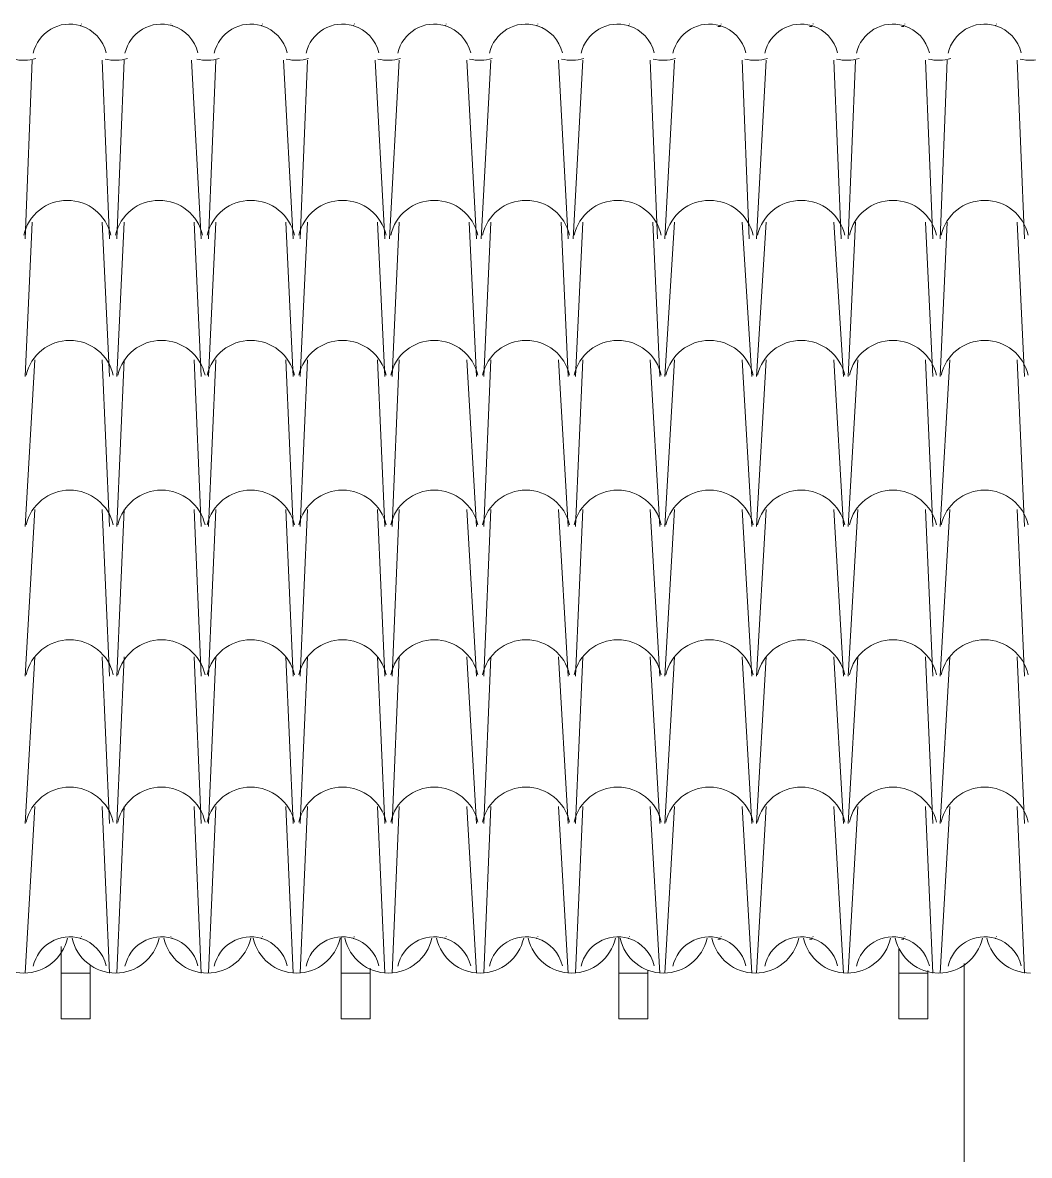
# Model space of a CAD drawing. Header units: millimetres. Extents: x 8329 to 21574, y -433 to 4921.
# Drawn here: x 15555 to 17335, y 2916 to 4918 of the extents above; entities that cross this region are included whole.
import ezdxf

# ---------------------------------------------------------------- set-up
doc = ezdxf.new("R2010")
doc.units = ezdxf.units.MM
doc.layers.add('A-ALV-___-___-EXI', color=250, linetype='Continuous', lineweight=25)
doc.layers.add('A-COB-___-___-EXI', color=250, linetype='Continuous', lineweight=25)

msp = doc.modelspace()

# ---------------------------------------------------------------- linework, layer by layer
at = {"layer": 'A-ALV-___-___-EXI', "color": 28, "lineweight": 15}
msp.add_line((17220.1, 3255.1), (17220.1, 100.9), dxfattribs=at)
at = {"layer": 'A-COB-___-___-EXI', "color": 28, "lineweight": 15}
for p, q in [((16784.7, 4911.1), (16789, 4911.1)), ((16946.9, 4911.1), (16951.2, 4911.1)), ((17109.1, 4911.1), (17113.4, 4911.1)), ((15559.8, 4535.5), (15572.6, 4851.4)), ((15709.1, 4535.5), (15696.3, 4851.4)), ((15721.9, 4535.5), (15734.8, 4851.4)), ((15871.3, 4535.5), (15854.3, 4851.4)), ((15884.1, 4535.5), (15896.9, 4851.4)), ((16033.5, 4535.5), (16016.4, 4851.4)), ((16046.3, 4535.5), (16059.1, 4851.4)), ((16195.7, 4535.5), (16178.6, 4851.4)), ((16204.2, 4535.5), (16221.3, 4851.4)), ((16357.9, 4535.5), (16340.8, 4851.4)), ((16366.4, 4535.5), (16383.5, 4851.4)), ((16520.1, 4535.5), (16503, 4851.4)), ((16528.6, 4535.5), (16545.7, 4851.4)), ((16678, 4535.5), (16665.2, 4851.4)), ((16690.8, 4535.5), (16707.9, 4851.4)), ((16840.2, 4535.5), (16827.4, 4851.4)), ((16853, 4535.5), (16870.1, 4851.4)), ((17002.4, 4535.5), (16989.6, 4851.4)), ((17015.2, 4535.5), (17028, 4851.4)), ((17164.6, 4535.5), (17151.8, 4851.4)), ((15559.8, 4292.2), (15572.6, 4565.4)), ((15709.1, 4292.2), (15696.3, 4565.4)), ((15721.9, 4292.2), (15734.8, 4565.4)), ((15871.3, 4292.2), (15858.5, 4565.4)), ((15884.1, 4292.2), (15896.9, 4565.4)), ((16033.5, 4292.2), (16020.7, 4565.4)), ((16046.3, 4292.2), (16059.1, 4565.4)), ((16195.7, 4292.2), (16182.9, 4565.4)), ((16208.5, 4292.2), (16221.3, 4565.4)), ((16357.9, 4292.2), (16345.1, 4565.4)), ((16370.7, 4292.2), (16383.5, 4565.4)), ((16520.1, 4292.2), (16507.3, 4565.4)), ((16532.9, 4292.2), (16545.7, 4565.4)), ((16682.3, 4292.2), (16669.5, 4565.4)), ((16690.8, 4292.2), (16707.9, 4565.4)), ((16844.5, 4292.2), (16827.4, 4565.4)), ((16853, 4292.2), (16870.1, 4565.4)), ((17006.7, 4292.2), (16989.6, 4565.4)), ((17015.2, 4292.2), (17028, 4565.4)), ((17164.6, 4292.2), (17151.8, 4565.4)), ((17177.4, 4292.2), (17190.2, 4565.4)), ((15559.8, 4027.6), (15576.8, 4322.1)), ((15709.1, 4027.6), (15696.3, 4322.1)), ((15721.9, 4027.6), (15734.8, 4322.1)), ((15871.3, 4027.6), (15858.5, 4322.1)), ((15884.1, 4027.6), (15896.9, 4322.1)), ((16033.5, 4027.6), (16020.7, 4322.1)), ((16046.3, 4027.6), (16059.1, 4322.1)), ((16195.7, 4027.6), (16182.9, 4322.1)), ((16208.5, 4027.6), (16221.3, 4322.1)), ((16357.9, 4027.6), (16340.8, 4322.1)), ((16370.7, 4027.6), (16383.5, 4322.1)), ((16520.1, 4027.6), (16503, 4322.1)), ((16532.9, 4027.6), (16545.7, 4322.1)), ((16682.3, 4027.6), (16665.2, 4322.1)), ((16690.8, 4027.6), (16707.9, 4322.1)), ((16844.5, 4027.6), (16827.4, 4322.1)), ((16853, 4027.6), (16870.1, 4322.1)), ((17006.7, 4027.6), (16989.6, 4322.1)), ((17015.2, 4027.6), (17032.3, 4322.1)), ((17164.6, 4027.6), (17151.8, 4322.1)), ((15559.8, 3763), (15576.8, 4057.5)), ((15709.1, 3763), (15696.3, 4057.5)), ((15721.9, 3763), (15734.8, 4057.5)), ((15871.3, 3763), (15858.5, 4057.5)), ((15884.1, 3763), (15896.9, 4057.5)), ((16033.5, 3763), (16020.7, 4057.5)), ((16046.3, 3763), (16059.1, 4057.5)), ((16195.7, 3763), (16182.9, 4057.5)), ((16208.5, 3763), (16221.3, 4057.5)), ((16357.9, 3763), (16340.8, 4057.5)), ((16370.7, 3763), (16383.5, 4057.5)), ((16520.1, 3763), (16503, 4057.5)), ((16532.9, 3763), (16545.7, 4057.5)), ((16682.3, 3763), (16665.2, 4057.5)), ((16690.8, 3763), (16707.9, 4057.5)), ((16844.5, 3763), (16827.4, 4057.5)), ((16853, 3763), (16870.1, 4057.5)), ((17006.7, 3763), (16989.6, 4057.5)), ((17015.2, 3763), (17032.3, 4057.5)), ((17164.6, 3763), (17151.8, 4057.5)), ((17177.4, 3763), (17194.5, 4057.5)), ((15559.8, 3502.6), (15576.8, 3797.1)), ((15709.1, 3502.6), (15696.3, 3797.1)), ((15721.9, 3502.6), (15734.8, 3797.1)), ((15871.3, 3502.6), (15858.5, 3797.1)), ((15884.1, 3502.6), (15896.9, 3797.1)), ((16033.5, 3502.6), (16020.7, 3797.1)), ((16046.3, 3502.6), (16059.1, 3797.1)), ((16195.7, 3502.6), (16182.9, 3797.1)), ((16208.5, 3502.6), (16221.3, 3797.1)), ((16357.9, 3502.6), (16340.8, 3797.1)), ((16370.7, 3502.6), (16383.5, 3797.1)), ((16520.1, 3502.6), (16503, 3797.1)), ((16532.9, 3502.6), (16545.7, 3797.1)), ((16682.3, 3502.6), (16665.2, 3797.1)), ((16690.8, 3502.6), (16707.9, 3797.1)), ((16844.5, 3502.6), (16827.4, 3797.1)), ((16853, 3502.6), (16870.1, 3797.1)), ((17006.7, 3502.6), (16989.6, 3797.1)), ((17015.2, 3502.6), (17032.3, 3797.1)), ((17164.6, 3502.6), (17151.8, 3797.1)), ((15559.8, 3238), (15576.8, 3532.5)), ((15709.1, 3238), (15696.3, 3532.5)), ((15721.9, 3238), (15734.8, 3532.5)), ((15871.3, 3238), (15858.5, 3532.5)), ((15884.1, 3238), (15896.9, 3532.5)), ((16033.5, 3238), (16020.7, 3532.5)), ((16046.3, 3238), (16059.1, 3532.5)), ((16195.7, 3238), (16182.9, 3532.5)), ((16208.5, 3238), (16221.3, 3532.5)), ((16357.9, 3238), (16340.8, 3532.5)), ((16370.7, 3238), (16383.5, 3532.5)), ((16520.1, 3238), (16503, 3532.5)), ((16532.9, 3238), (16545.7, 3532.5)), ((16682.3, 3238), (16665.2, 3532.5)), ((16690.8, 3238), (16707.9, 3532.5)), ((16844.5, 3238), (16827.4, 3532.5)), ((16853, 3238), (16870.1, 3532.5)), ((17006.7, 3238), (16989.6, 3532.5)), ((17015.2, 3238), (17032.3, 3532.5)), ((17164.6, 3238), (17151.8, 3532.5)), ((16784.7, 3297.8), (16789, 3297.8)), ((16946.9, 3297.8), (16951.2, 3297.8)), ((17109.1, 3297.8), (17113.4, 3297.8)), ((15675, 3238), (15675, 3250.8)), ((16170.1, 3238), (16170.1, 3246.5)), ((16660.9, 3238), (16660.9, 3242.3)), ((17156, 3238), (17156, 3242.3))]:
    msp.add_line(p, q, dxfattribs=at)
at = {"layer": 'A-COB-___-___-EXI', "color": 28, "lineweight": 15, "flags": 128}
for points in [[(17190.2, 4851.4), (17177.4, 4535.5)], [(17314, 4851.4), (17326.8, 4535.5)], [(17314, 4565.4), (17326.8, 4292.2)], [(17194.5, 4322.1), (17177.4, 4027.6)], [(17314, 4322.1), (17326.8, 4027.6)], [(17314, 4057.5), (17326.8, 3763)], [(17194.5, 3797.1), (17177.4, 3502.6)], [(17314, 3797.1), (17326.8, 3502.6)], [(17194.5, 3532.5), (17177.4, 3238)], [(17314, 3532.5), (17326.8, 3238)]]:
    msp.add_lwpolyline(points, close=True, dxfattribs=at)
for points in [[(15623.8, 3238), (15675, 3238), (15675, 3156.9), (15623.8, 3156.9), (15623.8, 3238), (15623.8, 3284.9)], [(16118.9, 3302), (16118.9, 3238), (16170.1, 3238), (16170.1, 3156.9), (16118.9, 3156.9), (16118.9, 3238)], [(16609.7, 3238), (16660.9, 3238), (16660.9, 3156.9), (16609.7, 3156.9), (16609.7, 3238), (16609.7, 3302)], [(17104.8, 3238), (17156, 3238), (17156, 3156.9), (17104.8, 3156.9), (17104.8, 3238), (17104.8, 3280.7)]]:
    msp.add_lwpolyline(points, dxfattribs=at)
at = {"layer": 'A-COB-___-___-EXI', "color": 18, "lineweight": 9}
for points in [[(15605.1, 4906.2), (15589.4, 4897), (15578.2, 4881.6), (15574.2, 4863.8)], [(15605.1, 4906.2), (15589.4, 4897), (15578.2, 4881.6), (15574.2, 4863.8)], [(15657.3, 4912.7), (15639.7, 4917.9), (15620.8, 4915.5), (15605.1, 4906.2)], [(15657.3, 4912.7), (15639.7, 4917.9), (15620.8, 4915.5), (15605.1, 4906.2)], [(15658.4, 4912.4), (15658, 4912.5), (15657.7, 4912.6), (15657.3, 4912.7)], [(15703.1, 4864.3), (15697.7, 4887.1), (15680.7, 4905.4), (15658.4, 4912.4)], [(15703.1, 4864.3), (15697.7, 4887.1), (15680.7, 4905.4), (15658.4, 4912.4)], [(15659.5, 4915.8), (15659.5, 4915.6), (15659.6, 4915.5), (15659.7, 4915.2)], [(15767.3, 4906.2), (15751.6, 4897), (15740.4, 4881.6), (15736.4, 4863.8)], [(15767.3, 4906.2), (15751.6, 4897), (15740.4, 4881.6), (15736.4, 4863.8)], [(15819.4, 4912.7), (15801.9, 4917.9), (15783, 4915.5), (15767.3, 4906.2)], [(15819.4, 4912.7), (15801.9, 4917.9), (15783, 4915.5), (15767.3, 4906.2)], [(15817.5, 4915.8), (15817.5, 4915.6), (15817.5, 4915.5), (15817.6, 4915.2)], [(15820.6, 4912.4), (15820.2, 4912.5), (15819.8, 4912.6), (15819.4, 4912.7)], [(15865.3, 4864.3), (15859.9, 4887.1), (15842.9, 4905.4), (15820.6, 4912.4)], [(15865.3, 4864.3), (15859.9, 4887.1), (15842.9, 4905.4), (15820.6, 4912.4)], [(15925.2, 4906.2), (15909.5, 4897), (15898.3, 4881.6), (15894.3, 4863.8)], [(15925.2, 4906.2), (15909.5, 4897), (15898.3, 4881.6), (15894.3, 4863.8)], [(15977.4, 4912.7), (15959.8, 4917.9), (15941, 4915.5), (15925.2, 4906.2)], [(15977.4, 4912.7), (15959.8, 4917.9), (15941, 4915.5), (15925.2, 4906.2)], [(15978.5, 4912.4), (15978.1, 4912.5), (15977.8, 4912.6), (15977.4, 4912.7)], [(16023.2, 4864.3), (16017.8, 4887.1), (16000.8, 4905.4), (15978.5, 4912.4)], [(16023.2, 4864.3), (16017.8, 4887.1), (16000.8, 4905.4), (15978.5, 4912.4)], [(15979.6, 4915.8), (15979.6, 4915.6), (15979.7, 4915.5), (15979.8, 4915.2)], [(16087.4, 4906.2), (16071.7, 4897), (16060.5, 4881.6), (16056.5, 4863.8)], [(16087.4, 4906.2), (16071.7, 4897), (16060.5, 4881.6), (16056.5, 4863.8)], [(16139.6, 4912.7), (16122, 4917.9), (16103.1, 4915.5), (16087.4, 4906.2)], [(16139.6, 4912.7), (16122, 4917.9), (16103.1, 4915.5), (16087.4, 4906.2)], [(16140.7, 4912.4), (16140.3, 4912.5), (16140, 4912.6), (16139.6, 4912.7)], [(16185.4, 4864.3), (16180, 4887.1), (16163, 4905.4), (16140.7, 4912.4)], [(16185.4, 4864.3), (16180, 4887.1), (16163, 4905.4), (16140.7, 4912.4)], [(16141.8, 4915.8), (16141.8, 4915.6), (16141.9, 4915.5), (16142, 4915.2)], [(16249.6, 4906.2), (16233.9, 4897), (16222.7, 4881.6), (16218.7, 4863.8)], [(16249.6, 4906.2), (16233.9, 4897), (16222.7, 4881.6), (16218.7, 4863.8)], [(16301.7, 4912.7), (16284.2, 4917.9), (16265.3, 4915.5), (16249.6, 4906.2)], [(16301.7, 4912.7), (16284.2, 4917.9), (16265.3, 4915.5), (16249.6, 4906.2)], [(16302.9, 4912.4), (16302.5, 4912.5), (16302.1, 4912.6), (16301.7, 4912.7)], [(16347.6, 4864.3), (16342.2, 4887.1), (16325.2, 4905.4), (16302.9, 4912.4)], [(16347.6, 4864.3), (16342.2, 4887.1), (16325.2, 4905.4), (16302.9, 4912.4)], [(16304, 4915.8), (16304, 4915.6), (16304.1, 4915.5), (16304.2, 4915.2)], [(16411.8, 4906.2), (16396, 4897), (16384.8, 4881.6), (16380.8, 4863.8)], [(16411.8, 4906.2), (16396, 4897), (16384.8, 4881.6), (16380.8, 4863.8)], [(16463.9, 4912.7), (16446.4, 4917.9), (16427.5, 4915.5), (16411.8, 4906.2)], [(16463.9, 4912.7), (16446.4, 4917.9), (16427.5, 4915.5), (16411.8, 4906.2)], [(16465.1, 4912.4), (16464.7, 4912.5), (16464.3, 4912.6), (16463.9, 4912.7)], [(16509.8, 4864.3), (16504.4, 4887.1), (16487.4, 4905.4), (16465.1, 4912.4)], [(16509.8, 4864.3), (16504.4, 4887.1), (16487.4, 4905.4), (16465.1, 4912.4)], [(16466.2, 4915.8), (16466.2, 4915.6), (16466.3, 4915.5), (16466.3, 4915.2)], [(16574, 4906.2), (16558.2, 4897), (16547, 4881.6), (16543, 4863.8)], [(16574, 4906.2), (16558.2, 4897), (16547, 4881.6), (16543, 4863.8)], [(16626.1, 4912.7), (16608.6, 4917.9), (16589.7, 4915.5), (16574, 4906.2)], [(16626.1, 4912.7), (16608.6, 4917.9), (16589.7, 4915.5), (16574, 4906.2)], [(16627.3, 4912.4), (16626.9, 4912.5), (16626.5, 4912.6), (16626.1, 4912.7)], [(16672, 4864.3), (16666.6, 4887.1), (16649.6, 4905.4), (16627.3, 4912.4)], [(16672, 4864.3), (16666.6, 4887.1), (16649.6, 4905.4), (16627.3, 4912.4)], [(16628.4, 4915.8), (16628.4, 4915.6), (16628.5, 4915.5), (16628.5, 4915.2)], [(16736.2, 4906.2), (16720.4, 4897), (16709.2, 4881.6), (16705.2, 4863.8)], [(16736.2, 4906.2), (16720.4, 4897), (16709.2, 4881.6), (16705.2, 4863.8)], [(16788.3, 4912.7), (16770.8, 4917.9), (16751.9, 4915.5), (16736.2, 4906.2)], [(16788.3, 4912.7), (16770.8, 4917.9), (16751.9, 4915.5), (16736.2, 4906.2)], [(16789.4, 4912.4), (16789.1, 4912.5), (16788.7, 4912.6), (16788.3, 4912.7)], [(16834.2, 4864.3), (16828.8, 4887.1), (16811.8, 4905.4), (16789.4, 4912.4)], [(16834.2, 4864.3), (16828.8, 4887.1), (16811.8, 4905.4), (16789.4, 4912.4)], [(16790.6, 4915.8), (16790.6, 4915.6), (16790.7, 4915.5), (16790.7, 4915.2)], [(16898.4, 4906.2), (16882.6, 4897), (16871.4, 4881.6), (16867.4, 4863.8)], [(16898.4, 4906.2), (16882.6, 4897), (16871.4, 4881.6), (16867.4, 4863.8)], [(16950.5, 4912.7), (16933, 4917.9), (16914.1, 4915.5), (16898.4, 4906.2)], [(16950.5, 4912.7), (16933, 4917.9), (16914.1, 4915.5), (16898.4, 4906.2)], [(16951.6, 4912.4), (16951.2, 4912.5), (16950.9, 4912.6), (16950.5, 4912.7)], [(16996.4, 4864.3), (16991, 4887.1), (16974, 4905.4), (16951.6, 4912.4)], [(16996.4, 4864.3), (16991, 4887.1), (16974, 4905.4), (16951.6, 4912.4)], [(16952.8, 4915.8), (16952.8, 4915.6), (16952.8, 4915.5), (16952.9, 4915.2)], [(17060.5, 4906.2), (17044.8, 4897), (17033.6, 4881.6), (17029.6, 4863.8)], [(17060.5, 4906.2), (17044.8, 4897), (17033.6, 4881.6), (17029.6, 4863.8)], [(17112.7, 4912.7), (17095.2, 4917.9), (17076.3, 4915.5), (17060.5, 4906.2)], [(17112.7, 4912.7), (17095.2, 4917.9), (17076.3, 4915.5), (17060.5, 4906.2)], [(17113.8, 4912.4), (17113.4, 4912.5), (17113.1, 4912.6), (17112.7, 4912.7)], [(17158.6, 4864.3), (17153.2, 4887.1), (17136.2, 4905.4), (17113.8, 4912.4)], [(17158.6, 4864.3), (17153.2, 4887.1), (17136.2, 4905.4), (17113.8, 4912.4)], [(17115, 4915.8), (17115, 4915.6), (17115, 4915.5), (17115.1, 4915.2)], [(17222.7, 4906.2), (17207, 4897), (17195.8, 4881.6), (17191.8, 4863.8)], [(17222.7, 4906.2), (17207, 4897), (17195.8, 4881.6), (17191.8, 4863.8)], [(17274.9, 4912.7), (17257.4, 4917.9), (17238.5, 4915.5), (17222.7, 4906.2)], [(17274.9, 4912.7), (17257.4, 4917.9), (17238.5, 4915.5), (17222.7, 4906.2)], [(17276, 4912.4), (17275.6, 4912.5), (17275.3, 4912.6), (17274.9, 4912.7)], [(17320.8, 4864.3), (17315.4, 4887.1), (17298.4, 4905.4), (17276, 4912.4)], [(17320.8, 4864.3), (17315.4, 4887.1), (17298.4, 4905.4), (17276, 4912.4)], [(17277.2, 4915.8), (17277.2, 4915.6), (17277.2, 4915.5), (17277.3, 4915.2)], [(15539.1, 4853.6), (15552.2, 4850.4), (15565.9, 4850.6), (15578.8, 4854.3)], [(15701.3, 4853.6), (15714.4, 4850.4), (15728.1, 4850.6), (15741, 4854.3)], [(15863.5, 4853.6), (15876.6, 4850.4), (15890.3, 4850.6), (15903.2, 4854.3)], [(16021.5, 4853.6), (16034.5, 4850.4), (16048.2, 4850.6), (16061.1, 4854.3)], [(16183.6, 4853.6), (16196.7, 4850.4), (16210.4, 4850.6), (16223.3, 4854.3)], [(16345.8, 4853.6), (16358.9, 4850.4), (16372.6, 4850.6), (16385.5, 4854.3)], [(16508, 4853.6), (16521.1, 4850.4), (16534.8, 4850.6), (16547.7, 4854.3)], [(16670.2, 4853.6), (16683.3, 4850.4), (16696.9, 4850.6), (16709.9, 4854.3)], [(16832.4, 4853.6), (16845.5, 4850.4), (16859.1, 4850.6), (16872.1, 4854.3)], [(16994.6, 4853.6), (17007.7, 4850.4), (17021.3, 4850.6), (17034.3, 4854.3)], [(17156.8, 4853.6), (17169.9, 4850.4), (17183.5, 4850.6), (17196.5, 4854.3)], [(17319, 4853.6), (17332.1, 4850.4), (17345.7, 4850.6), (17358.6, 4854.3)], [(15634.4, 4603.8), (15597.5, 4603.8), (15565.5, 4578.2), (15557.4, 4542.2)], [(15711.5, 4542.2), (15703.3, 4578.2), (15671.3, 4603.8), (15634.4, 4603.8)], [(15796.6, 4603.8), (15759.7, 4603.8), (15727.7, 4578.2), (15719.6, 4542.2)], [(15873.7, 4542.2), (15865.5, 4578.2), (15833.5, 4603.8), (15796.6, 4603.8)], [(15958.8, 4603.8), (15921.9, 4603.8), (15889.9, 4578.2), (15881.8, 4542.2)], [(16035.9, 4542.2), (16027.7, 4578.2), (15995.7, 4603.8), (15958.8, 4603.8)], [(16121, 4603.8), (16084.1, 4603.8), (16052.1, 4578.2), (16044, 4542.2)], [(16198.1, 4542.2), (16189.9, 4578.2), (16157.9, 4603.8), (16121, 4603.8)], [(16283.2, 4603.8), (16246.3, 4603.8), (16214.3, 4578.2), (16206.2, 4542.2)], [(16360.2, 4542.2), (16352.1, 4578.2), (16320.1, 4603.8), (16283.2, 4603.8)], [(16445.4, 4603.8), (16408.5, 4603.8), (16376.4, 4578.2), (16368.4, 4542.2)], [(16522.4, 4542.2), (16514.3, 4578.2), (16482.3, 4603.8), (16445.4, 4603.8)], [(16607.6, 4603.8), (16570.6, 4603.8), (16538.6, 4578.2), (16530.6, 4542.2)], [(16684.6, 4542.2), (16676.5, 4578.2), (16644.5, 4603.8), (16607.6, 4603.8)], [(16769.8, 4603.8), (16732.8, 4603.8), (16700.8, 4578.2), (16692.7, 4542.2)], [(16846.8, 4542.2), (16838.7, 4578.2), (16806.7, 4603.8), (16769.8, 4603.8)], [(16932, 4603.8), (16895, 4603.8), (16863, 4578.2), (16854.9, 4542.2)], [(17009, 4542.2), (17000.9, 4578.2), (16968.8, 4603.8), (16932, 4603.8)], [(17094.2, 4603.8), (17057.2, 4603.8), (17025.2, 4578.2), (17017.1, 4542.2)], [(17171.2, 4542.2), (17163, 4578.2), (17131, 4603.8), (17094.2, 4603.8)], [(17256.4, 4603.8), (17219.4, 4603.8), (17187.4, 4578.2), (17179.3, 4542.2)], [(17333.4, 4542.2), (17325.2, 4578.2), (17293.2, 4603.8), (17256.4, 4603.8)], [(15638.7, 4356.3), (15601.8, 4356.3), (15569.8, 4330.6), (15561.7, 4294.6)], [(15715.7, 4294.6), (15707.6, 4330.6), (15675.6, 4356.3), (15638.7, 4356.3)], [(15800.9, 4356.3), (15764, 4356.3), (15732, 4330.6), (15723.9, 4294.6)], [(15877.9, 4294.6), (15869.8, 4330.6), (15837.8, 4356.3), (15800.9, 4356.3)], [(15958.8, 4356.3), (15921.9, 4356.3), (15889.9, 4330.6), (15881.8, 4294.6)], [(16035.9, 4294.6), (16027.7, 4330.6), (15995.7, 4356.3), (15958.8, 4356.3)], [(16121, 4356.3), (16084.1, 4356.3), (16052.1, 4330.6), (16044, 4294.6)], [(16198.1, 4294.6), (16189.9, 4330.6), (16157.9, 4356.3), (16121, 4356.3)], [(16283.2, 4356.3), (16246.3, 4356.3), (16214.3, 4330.6), (16206.2, 4294.6)], [(16360.2, 4294.6), (16352.1, 4330.6), (16320.1, 4356.3), (16283.2, 4356.3)], [(16445.4, 4356.3), (16408.5, 4356.3), (16376.4, 4330.6), (16368.4, 4294.6)], [(16522.4, 4294.6), (16514.3, 4330.6), (16482.3, 4356.3), (16445.4, 4356.3)], [(16607.6, 4356.3), (16570.6, 4356.3), (16538.6, 4330.6), (16530.6, 4294.6)], [(16684.6, 4294.6), (16676.5, 4330.6), (16644.5, 4356.3), (16607.6, 4356.3)], [(16769.8, 4356.3), (16732.8, 4356.3), (16700.8, 4330.6), (16692.7, 4294.6)], [(16846.8, 4294.6), (16838.7, 4330.6), (16806.7, 4356.3), (16769.8, 4356.3)], [(16932, 4356.3), (16895, 4356.3), (16863, 4330.6), (16854.9, 4294.6)], [(17009, 4294.6), (17000.9, 4330.6), (16968.8, 4356.3), (16932, 4356.3)], [(17094.2, 4356.3), (17057.2, 4356.3), (17025.2, 4330.6), (17017.1, 4294.6)], [(17171.2, 4294.6), (17163, 4330.6), (17131, 4356.3), (17094.2, 4356.3)], [(17256.4, 4356.3), (17219.4, 4356.3), (17187.4, 4330.6), (17179.3, 4294.6)], [(17333.4, 4294.6), (17325.2, 4330.6), (17293.2, 4356.3), (17256.4, 4356.3)], [(15638.7, 4091.6), (15601.8, 4091.6), (15569.8, 4066), (15561.7, 4030)], [(15715.7, 4030), (15707.6, 4066), (15675.6, 4091.6), (15638.7, 4091.6)], [(15800.9, 4091.6), (15764, 4091.6), (15732, 4066), (15723.9, 4030)], [(15877.9, 4030), (15869.8, 4066), (15837.8, 4091.6), (15800.9, 4091.6)], [(15958.8, 4091.6), (15921.9, 4091.6), (15889.9, 4066), (15881.8, 4030)], [(16035.9, 4030), (16027.7, 4066), (15995.7, 4091.6), (15958.8, 4091.6)], [(16121, 4091.6), (16084.1, 4091.6), (16052.1, 4066), (16044, 4030)], [(16198.1, 4030), (16189.9, 4066), (16157.9, 4091.6), (16121, 4091.6)], [(16283.2, 4091.6), (16246.3, 4091.6), (16214.3, 4066), (16206.2, 4030)], [(16360.2, 4030), (16352.1, 4066), (16320.1, 4091.6), (16283.2, 4091.6)], [(16445.4, 4091.6), (16408.5, 4091.6), (16376.4, 4066), (16368.4, 4030)], [(16522.4, 4030), (16514.3, 4066), (16482.3, 4091.6), (16445.4, 4091.6)], [(16607.6, 4091.6), (16570.6, 4091.6), (16538.6, 4066), (16530.6, 4030)], [(16684.6, 4030), (16676.5, 4066), (16644.5, 4091.6), (16607.6, 4091.6)], [(16769.8, 4091.6), (16732.8, 4091.6), (16700.8, 4066), (16692.7, 4030)], [(16846.8, 4030), (16838.7, 4066), (16806.7, 4091.6), (16769.8, 4091.6)], [(16932, 4091.6), (16895, 4091.6), (16863, 4066), (16854.9, 4030)], [(17009, 4030), (17000.9, 4066), (16968.8, 4091.6), (16932, 4091.6)], [(17094.2, 4091.6), (17057.2, 4091.6), (17025.2, 4066), (17017.1, 4030)], [(17171.2, 4030), (17163, 4066), (17131, 4091.6), (17094.2, 4091.6)], [(17256.4, 4091.6), (17219.4, 4091.6), (17187.4, 4066), (17179.3, 4030)], [(17333.4, 4030), (17325.2, 4066), (17293.2, 4091.6), (17256.4, 4091.6)], [(15638.7, 3827), (15601.8, 3827), (15569.8, 3801.4), (15561.7, 3765.4)], [(15715.7, 3765.4), (15707.6, 3801.4), (15675.6, 3827), (15638.7, 3827)], [(15800.9, 3827), (15764, 3827), (15732, 3801.4), (15723.9, 3765.4)], [(15877.9, 3765.4), (15869.8, 3801.4), (15837.8, 3827), (15800.9, 3827)], [(15958.8, 3827), (15921.9, 3827), (15889.9, 3801.4), (15881.8, 3765.4)], [(16035.9, 3765.4), (16027.7, 3801.4), (15995.7, 3827), (15958.8, 3827)], [(16121, 3827), (16084.1, 3827), (16052.1, 3801.4), (16044, 3765.4)], [(16198.1, 3765.4), (16189.9, 3801.4), (16157.9, 3827), (16121, 3827)], [(16283.2, 3827), (16246.3, 3827), (16214.3, 3801.4), (16206.2, 3765.4)], [(16360.2, 3765.4), (16352.1, 3801.4), (16320.1, 3827), (16283.2, 3827)], [(16445.4, 3827), (16408.5, 3827), (16376.4, 3801.4), (16368.4, 3765.4)], [(16522.4, 3765.4), (16514.3, 3801.4), (16482.3, 3827), (16445.4, 3827)], [(16607.6, 3827), (16570.6, 3827), (16538.6, 3801.4), (16530.6, 3765.4)], [(16684.6, 3765.4), (16676.5, 3801.4), (16644.5, 3827), (16607.6, 3827)], [(16769.8, 3827), (16732.8, 3827), (16700.8, 3801.4), (16692.7, 3765.4)], [(16846.8, 3765.4), (16838.7, 3801.4), (16806.7, 3827), (16769.8, 3827)], [(16932, 3827), (16895, 3827), (16863, 3801.4), (16854.9, 3765.4)], [(17009, 3765.4), (17000.9, 3801.4), (16968.8, 3827), (16932, 3827)], [(17094.2, 3827), (17057.2, 3827), (17025.2, 3801.4), (17017.1, 3765.4)], [(17171.2, 3765.4), (17163, 3801.4), (17131, 3827), (17094.2, 3827)], [(17256.4, 3827), (17219.4, 3827), (17187.4, 3801.4), (17179.3, 3765.4)], [(17333.4, 3765.4), (17325.2, 3801.4), (17293.2, 3827), (17256.4, 3827)], [(15638.7, 3566.6), (15601.8, 3566.6), (15569.8, 3541), (15561.7, 3505)], [(15715.7, 3505), (15707.6, 3541), (15675.6, 3566.6), (15638.7, 3566.6)], [(15800.9, 3566.6), (15764, 3566.6), (15732, 3541), (15723.9, 3505)], [(15877.9, 3505), (15869.8, 3541), (15837.8, 3566.6), (15800.9, 3566.6)], [(15958.8, 3566.6), (15921.9, 3566.6), (15889.9, 3541), (15881.8, 3505)], [(16035.9, 3505), (16027.7, 3541), (15995.7, 3566.6), (15958.8, 3566.6)], [(16121, 3566.6), (16084.1, 3566.6), (16052.1, 3541), (16044, 3505)], [(16198.1, 3505), (16189.9, 3541), (16157.9, 3566.6), (16121, 3566.6)], [(16283.2, 3566.6), (16246.3, 3566.6), (16214.3, 3541), (16206.2, 3505)], [(16360.2, 3505), (16352.1, 3541), (16320.1, 3566.6), (16283.2, 3566.6)], [(16445.4, 3566.6), (16408.5, 3566.6), (16376.4, 3541), (16368.4, 3505)], [(16522.4, 3505), (16514.3, 3541), (16482.3, 3566.6), (16445.4, 3566.6)], [(16607.6, 3566.6), (16570.6, 3566.6), (16538.6, 3541), (16530.6, 3505)], [(16684.6, 3505), (16676.5, 3541), (16644.5, 3566.6), (16607.6, 3566.6)], [(16769.8, 3566.6), (16732.8, 3566.6), (16700.8, 3541), (16692.7, 3505)], [(16846.8, 3505), (16838.7, 3541), (16806.7, 3566.6), (16769.8, 3566.6)], [(16932, 3566.6), (16895, 3566.6), (16863, 3541), (16854.9, 3505)], [(17009, 3505), (17000.9, 3541), (16968.8, 3566.6), (16932, 3566.6)], [(17094.2, 3566.6), (17057.2, 3566.6), (17025.2, 3541), (17017.1, 3505)], [(17171.2, 3505), (17163, 3541), (17131, 3566.6), (17094.2, 3566.6)], [(17256.4, 3566.6), (17219.4, 3566.6), (17187.4, 3541), (17179.3, 3505)], [(17333.4, 3505), (17325.2, 3541), (17293.2, 3566.6), (17256.4, 3566.6)], [(15657.3, 3299.4), (15639.7, 3304.5), (15620.8, 3302.2), (15605.1, 3292.9)], [(15657.3, 3299.4), (15639.7, 3304.5), (15620.8, 3302.2), (15605.1, 3292.9)], [(15819.4, 3299.4), (15801.9, 3304.5), (15783, 3302.2), (15767.3, 3292.9)], [(15819.4, 3299.4), (15801.9, 3304.5), (15783, 3302.2), (15767.3, 3292.9)], [(15977.4, 3299.4), (15959.8, 3304.5), (15941, 3302.2), (15925.2, 3292.9)], [(15977.4, 3299.4), (15959.8, 3304.5), (15941, 3302.2), (15925.2, 3292.9)], [(16139.6, 3299.4), (16122, 3304.5), (16103.1, 3302.2), (16087.4, 3292.9)], [(16139.6, 3299.4), (16122, 3304.5), (16103.1, 3302.2), (16087.4, 3292.9)], [(16301.7, 3299.4), (16284.2, 3304.5), (16265.3, 3302.2), (16249.6, 3292.9)], [(16301.7, 3299.4), (16284.2, 3304.5), (16265.3, 3302.2), (16249.6, 3292.9)], [(16463.9, 3299.4), (16446.4, 3304.5), (16427.5, 3302.2), (16411.8, 3292.9)], [(16463.9, 3299.4), (16446.4, 3304.5), (16427.5, 3302.2), (16411.8, 3292.9)], [(16626.1, 3299.4), (16608.6, 3304.5), (16589.7, 3302.2), (16574, 3292.9)], [(16626.1, 3299.4), (16608.6, 3304.5), (16589.7, 3302.2), (16574, 3292.9)], [(16788.3, 3299.4), (16770.8, 3304.5), (16751.9, 3302.2), (16736.2, 3292.9)], [(16788.3, 3299.4), (16770.8, 3304.5), (16751.9, 3302.2), (16736.2, 3292.9)], [(16950.5, 3299.4), (16933, 3304.5), (16914.1, 3302.2), (16898.4, 3292.9)], [(16950.5, 3299.4), (16933, 3304.5), (16914.1, 3302.2), (16898.4, 3292.9)], [(17112.7, 3299.4), (17095.2, 3304.5), (17076.3, 3302.2), (17060.5, 3292.9)], [(17112.7, 3299.4), (17095.2, 3304.5), (17076.3, 3302.2), (17060.5, 3292.9)], [(17274.9, 3299.4), (17257.4, 3304.5), (17238.5, 3302.2), (17222.7, 3292.9)], [(17274.9, 3299.4), (17257.4, 3304.5), (17238.5, 3302.2), (17222.7, 3292.9)], [(15480.6, 3299.6), (15488.7, 3263.6), (15520.7, 3238), (15557.6, 3238)], [(15557.6, 3238), (15594.5, 3238), (15626.5, 3263.6), (15634.7, 3299.6)], [(15605.1, 3292.9), (15589.4, 3283.6), (15578.2, 3268.2), (15574.2, 3250.4)], [(15605.1, 3292.9), (15589.4, 3283.6), (15578.2, 3268.2), (15574.2, 3250.4)], [(15642.8, 3299.6), (15650.9, 3263.6), (15682.9, 3238), (15719.8, 3238)], [(15658.4, 3299), (15658, 3299.2), (15657.7, 3299.2), (15657.3, 3299.4)], [(15703.1, 3250.9), (15697.7, 3273.8), (15680.7, 3292.1), (15658.4, 3299)], [(15703.1, 3250.9), (15697.7, 3273.8), (15680.7, 3292.1), (15658.4, 3299)], [(15659.5, 3302.4), (15659.5, 3302.2), (15659.6, 3302.1), (15659.7, 3301.9)], [(15719.8, 3238), (15756.7, 3238), (15788.7, 3263.6), (15796.8, 3299.6)], [(15767.3, 3292.9), (15751.6, 3283.6), (15740.4, 3268.2), (15736.4, 3250.4)], [(15767.3, 3292.9), (15751.6, 3283.6), (15740.4, 3268.2), (15736.4, 3250.4)], [(15805, 3299.6), (15813, 3263.6), (15845.1, 3238), (15882, 3238)], [(15817.5, 3302.4), (15817.5, 3302.2), (15817.5, 3302.1), (15817.6, 3301.9)], [(15820.6, 3299), (15820.2, 3299.2), (15819.8, 3299.2), (15819.4, 3299.4)], [(15865.3, 3250.9), (15859.9, 3273.8), (15842.9, 3292.1), (15820.6, 3299)], [(15865.3, 3250.9), (15859.9, 3273.8), (15842.9, 3292.1), (15820.6, 3299)], [(15882, 3238), (15918.9, 3238), (15950.9, 3263.6), (15959, 3299.6)], [(15925.2, 3292.9), (15909.5, 3283.6), (15898.3, 3268.2), (15894.3, 3250.4)], [(15925.2, 3292.9), (15909.5, 3283.6), (15898.3, 3268.2), (15894.3, 3250.4)], [(15962.9, 3299.6), (15971, 3263.6), (16003, 3238), (16039.9, 3238)], [(15978.5, 3299), (15978.1, 3299.2), (15977.8, 3299.2), (15977.4, 3299.4)], [(16023.2, 3250.9), (16017.8, 3273.8), (16000.8, 3292.1), (15978.5, 3299)], [(16023.2, 3250.9), (16017.8, 3273.8), (16000.8, 3292.1), (15978.5, 3299)], [(15979.6, 3302.4), (15979.6, 3302.2), (15979.7, 3302.1), (15979.8, 3301.9)], [(16039.9, 3238), (16076.8, 3238), (16108.8, 3263.6), (16117, 3299.6)], [(16087.4, 3292.9), (16071.7, 3283.6), (16060.5, 3268.2), (16056.5, 3250.4)], [(16087.4, 3292.9), (16071.7, 3283.6), (16060.5, 3268.2), (16056.5, 3250.4)], [(16125.1, 3299.6), (16133.2, 3263.6), (16165.2, 3238), (16202.1, 3238)], [(16140.7, 3299), (16140.3, 3299.2), (16140, 3299.2), (16139.6, 3299.4)], [(16185.4, 3250.9), (16180, 3273.8), (16163, 3292.1), (16140.7, 3299)], [(16185.4, 3250.9), (16180, 3273.8), (16163, 3292.1), (16140.7, 3299)], [(16141.8, 3302.4), (16141.8, 3302.2), (16141.9, 3302.1), (16142, 3301.9)], [(16202.1, 3238), (16239, 3238), (16271, 3263.6), (16279.1, 3299.6)], [(16249.6, 3292.9), (16233.9, 3283.6), (16222.7, 3268.2), (16218.7, 3250.4)], [(16249.6, 3292.9), (16233.9, 3283.6), (16222.7, 3268.2), (16218.7, 3250.4)], [(16287.3, 3299.6), (16295.3, 3263.6), (16327.4, 3238), (16364.3, 3238)], [(16302.9, 3299), (16302.5, 3299.2), (16302.1, 3299.2), (16301.7, 3299.4)], [(16347.6, 3250.9), (16342.2, 3273.8), (16325.2, 3292.1), (16302.9, 3299)], [(16347.6, 3250.9), (16342.2, 3273.8), (16325.2, 3292.1), (16302.9, 3299)], [(16304, 3302.4), (16304, 3302.2), (16304.1, 3302.1), (16304.2, 3301.9)], [(16364.3, 3238), (16401.2, 3238), (16433.2, 3263.6), (16441.3, 3299.6)], [(16411.8, 3292.9), (16396, 3283.6), (16384.8, 3268.2), (16380.8, 3250.4)], [(16411.8, 3292.9), (16396, 3283.6), (16384.8, 3268.2), (16380.8, 3250.4)], [(16449.5, 3299.6), (16457.5, 3263.6), (16489.5, 3238), (16526.5, 3238)], [(16465.1, 3299), (16464.7, 3299.2), (16464.3, 3299.2), (16463.9, 3299.4)], [(16509.8, 3250.9), (16504.4, 3273.8), (16487.4, 3292.1), (16465.1, 3299)], [(16509.8, 3250.9), (16504.4, 3273.8), (16487.4, 3292.1), (16465.1, 3299)], [(16466.2, 3302.4), (16466.2, 3302.2), (16466.3, 3302.1), (16466.3, 3301.9)], [(16526.5, 3238), (16563.4, 3238), (16595.4, 3263.6), (16603.5, 3299.6)], [(16574, 3292.9), (16558.2, 3283.6), (16547, 3268.2), (16543, 3250.4)], [(16574, 3292.9), (16558.2, 3283.6), (16547, 3268.2), (16543, 3250.4)], [(16611.7, 3299.6), (16619.7, 3263.6), (16651.7, 3238), (16688.7, 3238)], [(16627.3, 3299), (16626.9, 3299.2), (16626.5, 3299.2), (16626.1, 3299.4)], [(16672, 3250.9), (16666.6, 3273.8), (16649.6, 3292.1), (16627.3, 3299)], [(16672, 3250.9), (16666.6, 3273.8), (16649.6, 3292.1), (16627.3, 3299)], [(16628.4, 3302.4), (16628.4, 3302.2), (16628.5, 3302.1), (16628.5, 3301.9)], [(16688.7, 3238), (16725.6, 3238), (16757.6, 3263.6), (16765.7, 3299.6)], [(16736.2, 3292.9), (16720.4, 3283.6), (16709.2, 3268.2), (16705.2, 3250.4)], [(16736.2, 3292.9), (16720.4, 3283.6), (16709.2, 3268.2), (16705.2, 3250.4)], [(16773.8, 3299.6), (16781.9, 3263.6), (16813.9, 3238), (16850.9, 3238)], [(16789.4, 3299), (16789.1, 3299.2), (16788.7, 3299.2), (16788.3, 3299.4)], [(16834.2, 3250.9), (16828.8, 3273.8), (16811.8, 3292.1), (16789.4, 3299)], [(16834.2, 3250.9), (16828.8, 3273.8), (16811.8, 3292.1), (16789.4, 3299)], [(16790.6, 3302.4), (16790.6, 3302.2), (16790.7, 3302.1), (16790.7, 3301.9)], [(16850.9, 3238), (16887.8, 3238), (16919.8, 3263.6), (16927.9, 3299.6)], [(16898.4, 3292.9), (16882.6, 3283.6), (16871.4, 3268.2), (16867.4, 3250.4)], [(16898.4, 3292.9), (16882.6, 3283.6), (16871.4, 3268.2), (16867.4, 3250.4)], [(16936, 3299.6), (16944.1, 3263.6), (16976.1, 3238), (17013.1, 3238)], [(16951.6, 3299), (16951.2, 3299.2), (16950.9, 3299.2), (16950.5, 3299.4)], [(16996.4, 3250.9), (16991, 3273.8), (16974, 3292.1), (16951.6, 3299)], [(16996.4, 3250.9), (16991, 3273.8), (16974, 3292.1), (16951.6, 3299)], [(16952.8, 3302.4), (16952.8, 3302.2), (16952.8, 3302.1), (16952.9, 3301.9)], [(17013.1, 3238), (17049.9, 3238), (17082, 3263.6), (17090.1, 3299.6)], [(17060.5, 3292.9), (17044.8, 3283.6), (17033.6, 3268.2), (17029.6, 3250.4)], [(17060.5, 3292.9), (17044.8, 3283.6), (17033.6, 3268.2), (17029.6, 3250.4)], [(17098.2, 3299.6), (17106.3, 3263.6), (17138.3, 3238), (17175.3, 3238)], [(17113.8, 3299), (17113.4, 3299.2), (17113.1, 3299.2), (17112.7, 3299.4)], [(17158.6, 3250.9), (17153.2, 3273.8), (17136.2, 3292.1), (17113.8, 3299)], [(17158.6, 3250.9), (17153.2, 3273.8), (17136.2, 3292.1), (17113.8, 3299)], [(17115, 3302.4), (17115, 3302.2), (17115, 3302.1), (17115.1, 3301.9)], [(17175.3, 3238), (17212.1, 3238), (17244.1, 3263.6), (17252.3, 3299.6)], [(17222.7, 3292.9), (17207, 3283.6), (17195.8, 3268.2), (17191.8, 3250.4)], [(17222.7, 3292.9), (17207, 3283.6), (17195.8, 3268.2), (17191.8, 3250.4)], [(17260.4, 3299.6), (17268.5, 3263.6), (17300.5, 3238), (17337.4, 3238)], [(17276, 3299), (17275.6, 3299.2), (17275.3, 3299.2), (17274.9, 3299.4)], [(17320.8, 3250.9), (17315.4, 3273.8), (17298.4, 3292.1), (17276, 3299)], [(17320.8, 3250.9), (17315.4, 3273.8), (17298.4, 3292.1), (17276, 3299)], [(17277.2, 3302.4), (17277.2, 3302.2), (17277.2, 3302.1), (17277.3, 3301.9)]]:
    msp.add_open_spline(points, degree=3, dxfattribs=at)

doc.saveas('drawing.dxf')
